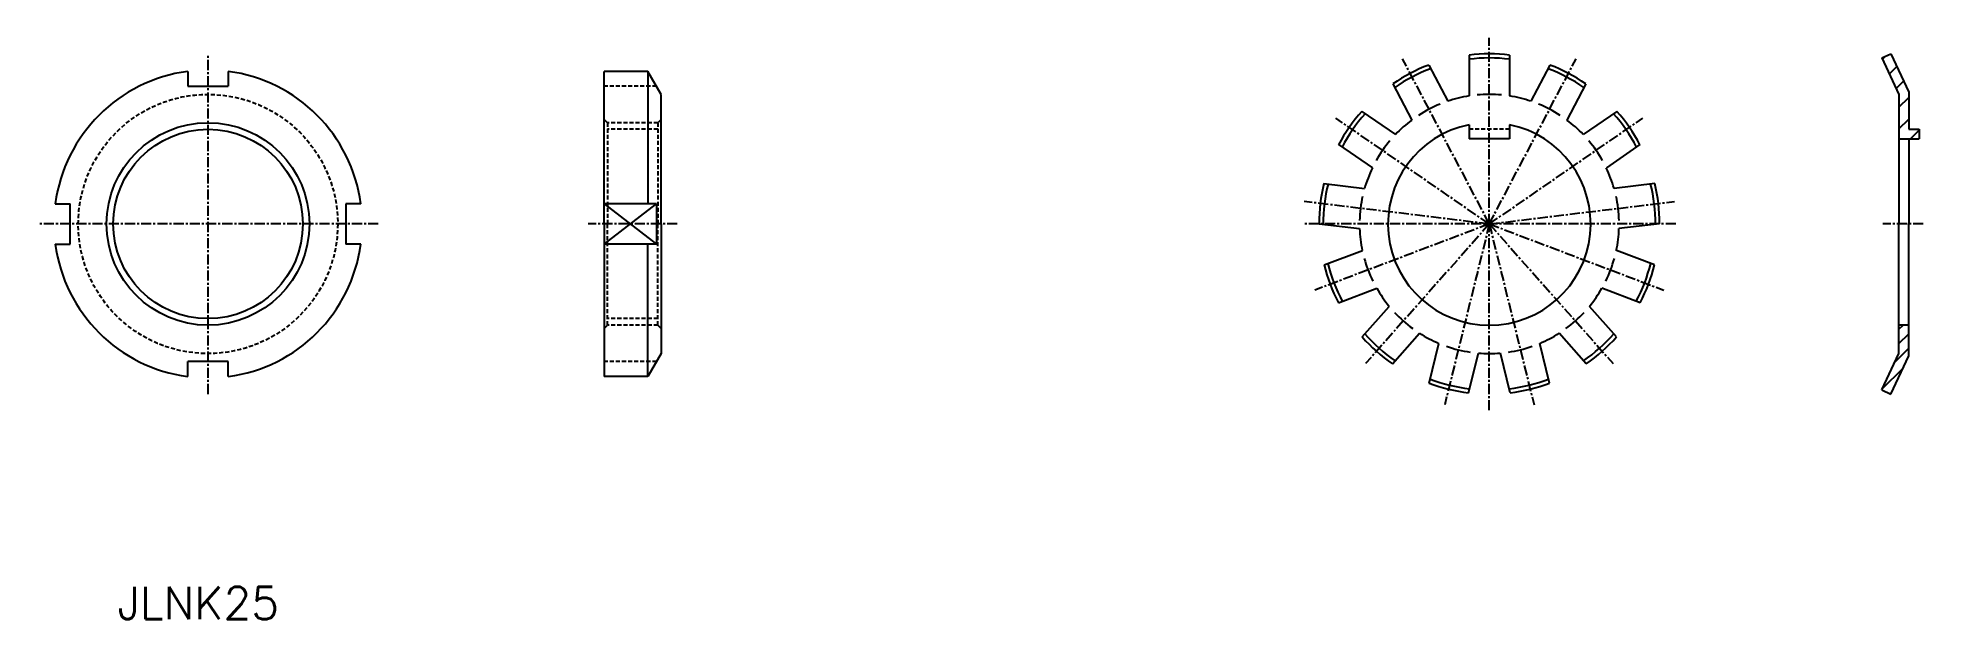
# Model space of a CAD drawing. Extents: x -20272 to -19844, y 30600 to 43507.
# Drawn here: x -20272.3 to -20039.8, y 37116.5 to 37188.3 of the extents above; entities outside this region: 3.
import ezdxf
from ezdxf.enums import TextEntityAlignment as Align

# ---------------------------------------------------------------- set-up
doc = ezdxf.new("R2010")
doc.units = 0
doc.header["$PDMODE"] = 1
doc.linetypes.add('CENTER', pattern=[2, 1.25, -0.25, 0.25, -0.25])
doc.linetypes.add('DASHED', pattern=[0.75, 0.5, -0.25])
doc.layers.get('0').update_dxf_attribs({"linetype": 'CONTINUOUS'})
doc.layers.add('CENTER', color=1, linetype='CENTER')
doc.styles.add('MISUMI', font='txt.shx')

# ---------------------------------------------------------------- blocks, each defined once
blk = doc.blocks.new('*X0')
at = {"color": 0, "linetype": 'CONTINUOUS'}
for p, q in [((-20042.77, 37152.35), (-20042.27, 37152.85)), ((-20042.77, 37150.58), (-20041.57, 37151.78)), ((-20043.24, 37148.34), (-20041.57, 37150.01)), ((-20044.79, 37145.03), (-20042.31, 37147.51))]:
    blk.add_line(p, q, dxfattribs=at)
blk = doc.blocks.new('*X1')
at = {"color": 0, "linetype": 'CONTINUOUS'}
for p, q in [((-20044.79, 37185.68), (-20044.43, 37186.05)), ((-20043.95, 37183.87), (-20043.05, 37184.78)), ((-20043.11, 37182.06), (-20042.2, 37182.97)), ((-20042.77, 37179.75), (-20041.57, 37180.95)), ((-20042.77, 37177.1), (-20041.57, 37178.3)), ((-20041.37, 37175.85), (-20040.27, 37176.94))]:
    blk.add_line(p, q, dxfattribs=at)

msp = doc.modelspace()

# ---------------------------------------------------------------- linework, layer by layer
at = {"color": 7, "linetype": 'CONTINUOUS'}
for p, q in [((-20039.57, 43506.74), (-20039.57, 43506.74)), ((-20039.57, 43506.27), (-20039.57, 43506.27)), ((-20095.79, 37186.2), (-20095.79, 37181.15)), ((-20090.79, 37186.2), (-20090.79, 37181.15)), ((-20044.87, 37185.84), (-20043.78, 37186.35)), ((-20043.78, 37186.35), (-20041.57, 37181.62)), ((-20253.8, 37184.18), (-20253.8, 37182.35)), ((-20248.8, 37184.18), (-20248.8, 37182.35)), ((-20202.43, 37165.35), (-20202.43, 37184.18)), ((-20197.06, 37184.18), (-20202.43, 37184.18)), ((-20195.43, 37181.35), (-20197.06, 37184.18)), ((-20197.06, 37184.18), (-20197.06, 37167.85)), ((-20100.76, 37184.97), (-20098.42, 37180.5)), ((-20085.81, 37184.97), (-20088.16, 37180.5)), ((-20044.87, 37185.84), (-20042.77, 37181.35)), ((-20253.8, 37182.35), (-20248.8, 37182.35)), ((-20195.43, 37165.35), (-20195.43, 37181.35)), ((-20105.19, 37182.65), (-20102.84, 37178.18)), ((-20081.38, 37182.65), (-20083.73, 37178.18)), ((-20042.77, 37181.35), (-20042.77, 37165.35)), ((-20041.57, 37181.62), (-20041.57, 37177.05)), ((-20109.03, 37179.25), (-20104.87, 37176.38)), ((-20077.55, 37179.25), (-20081.7, 37176.38)), ((-20095.79, 37177.6), (-20095.79, 37175.85)), ((-20090.79, 37177.6), (-20090.79, 37175.85)), ((-20041.57, 37177.05), (-20040.27, 37177.05)), ((-20040.27, 37177.05), (-20040.27, 37175.85)), ((-20111.87, 37175.14), (-20107.71, 37172.27)), ((-20090.79, 37175.85), (-20095.79, 37175.85)), ((-20074.71, 37175.14), (-20078.86, 37172.27)), ((-20042.77, 37175.85), (-20040.27, 37175.85)), ((-20041.57, 37175.85), (-20041.57, 37165.35)), ((-20113.68, 37170.34), (-20108.67, 37169.74)), ((-20072.89, 37170.34), (-20077.9, 37169.74)), ((-20270.14, 37167.85), (-20268.3, 37167.85)), ((-20268.3, 37162.85), (-20268.3, 37167.85)), ((-20234.3, 37167.85), (-20234.3, 37162.85)), ((-20232.47, 37167.85), (-20234.3, 37167.85)), ((-20196, 37167.85), (-20202.43, 37167.85)), ((-20196, 37167.85), (-20196, 37162.85)), ((-20202.43, 37165.35), (-20202.43, 37146.51)), ((-20195.43, 37165.35), (-20195.43, 37149.35)), ((-20114.29, 37165.38), (-20109.28, 37164.77)), ((-20072.29, 37165.38), (-20077.3, 37164.77)), ((-20042.77, 37149.35), (-20042.77, 37165.35)), ((-20041.57, 37149.08), (-20041.57, 37165.35)), ((-20270.14, 37162.85), (-20268.3, 37162.85)), ((-20232.47, 37162.85), (-20234.3, 37162.85)), ((-20196, 37162.85), (-20202.43, 37162.85)), ((-20197.06, 37146.51), (-20197.06, 37162.85)), ((-20113.67, 37160.29), (-20108.95, 37162.08)), ((-20072.9, 37160.29), (-20077.62, 37162.08)), ((-20111.9, 37155.62), (-20107.18, 37157.41)), ((-20074.68, 37155.62), (-20079.4, 37157.41)), ((-20108.98, 37151.4), (-20105.64, 37155.18)), ((-20077.59, 37151.4), (-20080.94, 37155.18)), ((-20105.24, 37148.09), (-20101.9, 37151.86)), ((-20081.33, 37148.09), (-20084.68, 37151.86)), ((-20041.57, 37152.85), (-20042.77, 37152.85)), ((-20195.43, 37149.35), (-20197.06, 37146.51)), ((-20100.7, 37145.7), (-20099.5, 37150.6)), ((-20095.85, 37144.51), (-20094.64, 37149.41)), ((-20090.72, 37144.51), (-20091.93, 37149.41)), ((-20085.87, 37145.7), (-20087.08, 37150.6)), ((-20044.87, 37144.86), (-20042.77, 37149.35)), ((-20043.78, 37144.35), (-20041.57, 37149.08)), ((-20253.8, 37146.51), (-20253.8, 37148.35)), ((-20248.8, 37148.35), (-20253.8, 37148.35)), ((-20248.8, 37146.51), (-20248.8, 37148.35)), ((-20197.06, 37146.51), (-20202.43, 37146.51)), ((-20044.87, 37144.86), (-20043.78, 37144.35))]:
    msp.add_line(p, q, dxfattribs=at)
at = {"color": 3, "linetype": 'DASHED'}
for p, q in [((-20196, 37182.35), (-20202.43, 37182.35)), ((-20202.43, 37178.25), (-20202.03, 37177.85)), ((-20195.83, 37177.85), (-20202.03, 37177.85)), ((-20202.03, 37177.85), (-20202.03, 37165.35)), ((-20195.83, 37177.04), (-20202.03, 37177.04)), ((-20195.43, 37178.25), (-20195.83, 37177.85)), ((-20195.83, 37177.85), (-20195.83, 37165.35)), ((-20090.79, 37177.05), (-20095.79, 37177.05)), ((-20202.03, 37152.85), (-20202.03, 37165.35)), ((-20195.83, 37152.85), (-20195.83, 37165.35)), ((-20195.83, 37153.66), (-20202.03, 37153.66)), ((-20202.43, 37152.45), (-20202.03, 37152.85)), ((-20195.83, 37152.85), (-20202.03, 37152.85)), ((-20195.43, 37152.45), (-20195.83, 37152.85)), ((-20196, 37148.35), (-20202.43, 37148.35))]:
    msp.add_line(p, q, dxfattribs=at)
at = {"color": 3, "linetype": 'CONTINUOUS'}
for p, q in [((-20202.43, 37167.85), (-20196, 37162.85)), ((-20202.43, 37162.85), (-20196, 37167.85))]:
    msp.add_line(p, q, dxfattribs=at)
at = {"color": 3, "linetype": 'DASHED'}
msp.add_circle((-20251.3, 37165.35), 16, dxfattribs=at)
at = {"color": 3, "linetype": 'CONTINUOUS'}
msp.add_circle((-20251.3, 37165.35), 12.5, dxfattribs=at)
at = {"color": 7, "linetype": 'CONTINUOUS'}
msp.add_circle((-20251.3, 37165.35), 11.69, dxfattribs=at)
for centre, radius, start, end in [((-20093.29, 37165.35), 21, 83.1629, 96.8371), ((-20251.3, 37165.35), 19, 97.5608, 172.4392), ((-20251.3, 37165.35), 19, 7.5608, 82.4392), ((-20093.29, 37165.35), 21, 110.8552, 124.5294), ((-20093.29, 37165.35), 20.49, 110.6851, 124.6995), ((-20093.29, 37165.35), 20.49, 82.9928, 97.0072), ((-20093.29, 37165.35), 20.49, 55.3005, 69.3149), ((-20093.29, 37165.35), 21, 55.4706, 69.1448), ((-20093.29, 37165.35), 16, 84.6206, 95.3794), ((-20093.29, 37165.35), 21, 138.5475, 152.2218), ((-20093.29, 37165.35), 16, 112.3129, 123.0717), ((-20093.29, 37165.35), 16, 98.9893, 108.703), ((-20093.29, 37165.35), 16, 98.9893, 108.703), ((-20093.29, 37165.35), 16, 98.9893, 108.703), ((-20093.29, 37165.35), 16, 98.9893, 108.703), ((-20093.29, 37165.35), 16, 71.297, 81.0107), ((-20093.29, 37165.35), 16, 71.297, 81.0107), ((-20093.29, 37165.35), 16, 71.297, 81.0107), ((-20093.29, 37165.35), 16, 71.297, 81.0107), ((-20093.29, 37165.35), 16, 56.9283, 67.6871), ((-20093.29, 37165.35), 21, 27.7782, 41.4525), ((-20093.29, 37165.35), 20.49, 138.3774, 152.3918), ((-20093.29, 37165.35), 12.5, 101.537, 78.463), ((-20093.29, 37165.35), 16, 126.6816, 136.3953), ((-20093.29, 37165.35), 16, 126.6816, 136.3953), ((-20093.29, 37165.35), 16, 126.6816, 136.3953), ((-20093.29, 37165.35), 16, 126.6816, 136.3953), ((-20093.29, 37165.35), 16, 43.6047, 53.3184), ((-20093.29, 37165.35), 16, 43.6047, 53.3184), ((-20093.29, 37165.35), 16, 43.6047, 53.3184), ((-20093.29, 37165.35), 16, 43.6047, 53.3184), ((-20093.29, 37165.35), 20.49, 27.6082, 41.6226), ((-20093.29, 37165.35), 16, 140.0052, 150.764), ((-20093.29, 37165.35), 16, 29.236, 39.9948), ((-20093.29, 37165.35), 16, 154.3739, 164.0876), ((-20093.29, 37165.35), 16, 154.3739, 164.0876), ((-20093.29, 37165.35), 16, 154.3739, 164.0876), ((-20093.29, 37165.35), 16, 154.3739, 164.0876), ((-20093.29, 37165.35), 16, 15.9124, 25.6261), ((-20093.29, 37165.35), 16, 15.9124, 25.6261), ((-20093.29, 37165.35), 16, 15.9124, 25.6261), ((-20093.29, 37165.35), 16, 15.9124, 25.6261), ((-20093.29, 37165.35), 21, 166.2398, 179.9141), ((-20093.29, 37165.35), 20.49, 166.0697, 180.0841), ((-20093.29, 37165.35), 20.49, 359.9159, 13.9303), ((-20093.29, 37165.35), 21, 0.0859, 13.7602), ((-20093.29, 37165.35), 16, 167.6975, 178.4563), ((-20093.29, 37165.35), 16, 1.5437, 12.3025), ((-20251.3, 37165.35), 19, 187.5608, 262.4392), ((-20251.3, 37165.35), 19, 277.5608, 352.4392), ((-20093.29, 37165.35), 16, 182.0662, 191.7799), ((-20093.29, 37165.35), 16, 182.0662, 191.7799), ((-20093.29, 37165.35), 16, 182.0662, 191.7799), ((-20093.29, 37165.35), 16, 182.0662, 191.7799), ((-20093.29, 37165.35), 16, 348.2201, 357.9338), ((-20093.29, 37165.35), 16, 348.2201, 357.9338), ((-20093.29, 37165.35), 16, 348.2201, 357.9338), ((-20093.29, 37165.35), 16, 348.2201, 357.9338), ((-20093.29, 37165.35), 20.49, 193.7621, 207.7764), ((-20093.29, 37165.35), 16, 195.3899, 206.1486), ((-20093.29, 37165.35), 16, 333.8514, 344.6101), ((-20093.29, 37165.35), 20.49, 332.2236, 346.2379), ((-20093.29, 37165.35), 21, 193.9321, 207.6064), ((-20093.29, 37165.35), 21, 332.3936, 346.0679), ((-20093.29, 37165.35), 16, 209.7585, 219.4722), ((-20093.29, 37165.35), 16, 209.7585, 219.4722), ((-20093.29, 37165.35), 16, 209.7585, 219.4722), ((-20093.29, 37165.35), 16, 209.7585, 219.4722), ((-20093.29, 37165.35), 16, 320.5278, 330.2415), ((-20093.29, 37165.35), 16, 320.5278, 330.2415), ((-20093.29, 37165.35), 16, 320.5278, 330.2415), ((-20093.29, 37165.35), 16, 320.5278, 330.2415), ((-20093.29, 37165.35), 16, 223.0822, 233.8409), ((-20093.29, 37165.35), 16, 306.1591, 316.9178), ((-20093.29, 37165.35), 21, 221.6244, 235.2987), ((-20093.29, 37165.35), 20.49, 221.4544, 235.4687), ((-20093.29, 37165.35), 16, 237.4508, 247.1645), ((-20093.29, 37165.35), 16, 237.4508, 247.1645), ((-20093.29, 37165.35), 16, 237.4508, 247.1645), ((-20093.29, 37165.35), 16, 237.4508, 247.1645), ((-20093.29, 37165.35), 16, 292.8355, 302.5492), ((-20093.29, 37165.35), 16, 292.8355, 302.5492), ((-20093.29, 37165.35), 16, 292.8355, 302.5492), ((-20093.29, 37165.35), 16, 292.8355, 302.5492), ((-20093.29, 37165.35), 20.49, 304.5313, 318.5456), ((-20093.29, 37165.35), 21, 304.7013, 318.3756), ((-20093.29, 37165.35), 16, 250.7745, 261.5332), ((-20093.29, 37165.35), 16, 265.1431, 274.8569), ((-20093.29, 37165.35), 16, 265.1431, 274.8569), ((-20093.29, 37165.35), 16, 265.1431, 274.8569), ((-20093.29, 37165.35), 16, 265.1431, 274.8569), ((-20093.29, 37165.35), 16, 278.4668, 289.2255), ((-20093.29, 37165.35), 21, 249.3167, 262.991), ((-20093.29, 37165.35), 20.49, 249.1467, 263.161), ((-20093.29, 37165.35), 20.49, 276.839, 290.8533), ((-20093.29, 37165.35), 21, 277.009, 290.6833)]:
    msp.add_arc(centre, radius, start, end, dxfattribs=at)
msp.add_point((-19844.35, 30599.58), dxfattribs=at)
at = {"layer": 'CENTER', "color": 1, "linetype": 'CENTER'}
for p, q in [((-20093.29, 37165.35), (-20093.29, 37188.35)), ((-20251.3, 37144.35), (-20251.3, 37186.35)), ((-20093.29, 37165.35), (-20103.98, 37185.72)), ((-20093.29, 37165.35), (-20082.6, 37185.72)), ((-20093.29, 37165.35), (-20112.22, 37178.42)), ((-20093.29, 37165.35), (-20074.36, 37178.42)), ((-20093.29, 37165.35), (-20116.12, 37168.12)), ((-20093.29, 37165.35), (-20070.45, 37168.12)), ((-20230.3, 37165.35), (-20272.3, 37165.35)), ((-20193.43, 37165.35), (-20204.43, 37165.35)), ((-20070.29, 37165.35), (-20116.29, 37165.35)), ((-20093.29, 37165.35), (-20114.79, 37157.19)), ((-20093.29, 37165.35), (-20108.54, 37148.13)), ((-20093.29, 37165.35), (-20098.79, 37143.02)), ((-20093.29, 37142.35), (-20093.29, 37165.35)), ((-20093.29, 37165.35), (-20087.78, 37143.02)), ((-20093.29, 37165.35), (-20078.03, 37148.13)), ((-20093.29, 37165.35), (-20071.78, 37157.19)), ((-20039.77, 37165.35), (-20044.77, 37165.35))]:
    msp.add_line(p, q, dxfattribs=at)

# ---------------------------------------------------------------- block references
at = {"color": 3, "linetype": 'CONTINUOUS'}
for name in ['*X1', '*X0']:
    msp.add_blockref(name, (0, 0), dxfattribs=at)

# ---------------------------------------------------------------- texts
at = {"color": 7, "linetype": 'CONTINUOUS', "style": 'MISUMI'}
msp.add_text('JLNK25', height=4, dxfattribs=at).set_placement((-20252.48, 37116.54), align=Align.CENTER)

doc.saveas('drawing.dxf')
